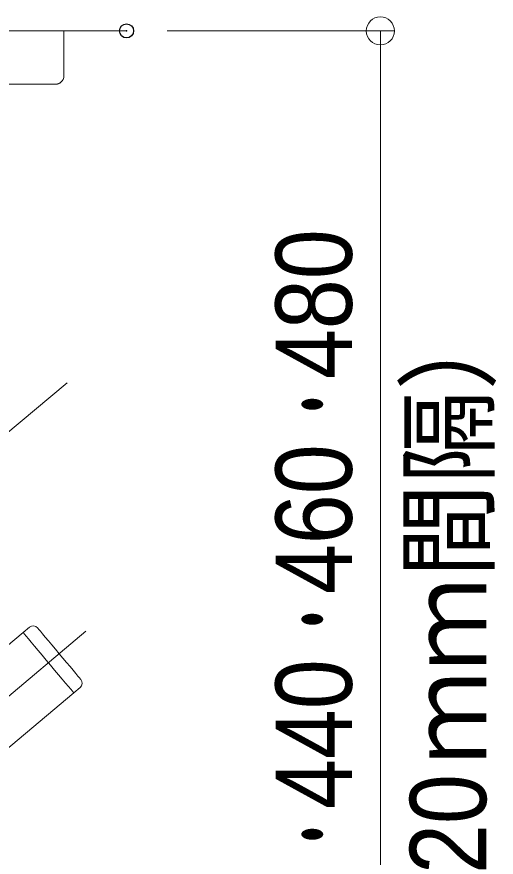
# Model space of a CAD drawing. Units: millimetres, scale not verified. Extents: x -2000 to 2000, y -1385 to 1385.
# Drawn here: x -604.9 to -434.5, y 785.5 to 1084.4 of the extents above; entities that cross this region are included whole.
import ezdxf
from ezdxf.enums import TextEntityAlignment as Align

# ---------------------------------------------------------------- set-up
doc = ezdxf.new("R2010")
doc.units = ezdxf.units.MM
doc.header["$LTSCALE"] = 10
doc.header["$PDMODE"] = 32
doc.header["$PDSIZE"] = 5
doc.linetypes.add('CHAIN2', pattern=[12, 9, -1, 1, -1])
for name, color, linetype, lineweight in [('0-0_肘かけカバー可動部', 1, 'Continuous', 9), ('0-1_green_continue', 4, 'Continuous', 9), ('0-2_09寸法A', 3, 'Continuous', 9), ('0-3_0', 7, 'Continuous', 9), ('0-B_金台', 3, 'Continuous', 9), ('0-C_Center', 1, 'CHAIN2', 9), ('0-E_フレーム', 2, 'Continuous', 9)]:
    doc.layers.add(name, color=color, linetype=linetype, lineweight=lineweight)
doc.layers.add('0-4_Defpoints', color=7, linetype='Continuous')
doc.styles.add('ＭＳ Ｐゴシック', font='')
doc.styles.get('ＭＳ Ｐゴシック').set_extended_font_data('MS PGothic')

# ---------------------------------------------------------------- blocks, each defined once
blk = doc.blocks.new('_ORIGIN')
at = {"layer": '0-3_0', "color": 3}
blk.add_line((0, 0), (-10, 0), dxfattribs=at)
blk.add_circle((0, 0), 5, dxfattribs=at)

msp = doc.modelspace()

# ---------------------------------------------------------------- linework, layer by layer
at = {"layer": '0-0_肘かけカバー可動部'}
for p, q in [((-697.12, 1079.36), (-588.12, 1079.36)), ((-598.17, 1079.34), (-687.17, 1079.34)), ((-588.12, 1063.38), (-588.12, 1079.38))]:
    msp.add_line(p, q, dxfattribs=at)
for points in [[(-590.07, 1060.58), (-590.05, 1060.59), (-590.03, 1060.59), (-590.01, 1060.6), (-590, 1060.61), (-589.98, 1060.62), (-589.96, 1060.63), (-589.94, 1060.64), (-589.92, 1060.64), (-589.9, 1060.65), (-589.88, 1060.66), (-589.87, 1060.67), (-589.85, 1060.68), (-589.83, 1060.69), (-589.81, 1060.69), (-589.79, 1060.7), (-589.77, 1060.71), (-589.75, 1060.72), (-589.74, 1060.73), (-589.72, 1060.74), (-589.7, 1060.75), (-589.68, 1060.76), (-589.66, 1060.77), (-589.65, 1060.78), (-589.63, 1060.79), (-589.61, 1060.8), (-589.59, 1060.81), (-589.57, 1060.82), (-589.56, 1060.83), (-589.54, 1060.84), (-589.52, 1060.85), (-589.5, 1060.86), (-589.49, 1060.87), (-589.47, 1060.88), (-589.45, 1060.89), (-589.44, 1060.9), (-589.42, 1060.91), (-589.4, 1060.92), (-589.39, 1060.93), (-589.37, 1060.95)], [(-589.37, 1060.95), (-589.35, 1060.96), (-589.34, 1060.97), (-589.32, 1060.98), (-589.3, 1061), (-589.29, 1061.01), (-589.27, 1061.02), (-589.26, 1061.03), (-589.24, 1061.05), (-589.22, 1061.06), (-589.21, 1061.07), (-589.19, 1061.08)], [(-595.54, 1060.36), (-596.79, 1060.35), (-598.15, 1060.35), (-687.15, 1060.36)], [(-595.55, 1060.36), (-595.49, 1060.36), (-595.43, 1060.36), (-595.37, 1060.36), (-595.31, 1060.36), (-595.25, 1060.36), (-595.19, 1060.36), (-595.13, 1060.36), (-595.07, 1060.36), (-595.01, 1060.36), (-594.95, 1060.36), (-594.9, 1060.36), (-594.84, 1060.36), (-594.78, 1060.36), (-594.72, 1060.36), (-594.67, 1060.36), (-594.61, 1060.36), (-594.55, 1060.36), (-594.5, 1060.36), (-594.44, 1060.36), (-594.39, 1060.36), (-594.33, 1060.36), (-594.28, 1060.36), (-594.23, 1060.36), (-594.17, 1060.36), (-594.12, 1060.36), (-594.07, 1060.36), (-594.01, 1060.36), (-593.96, 1060.36), (-593.91, 1060.36), (-593.86, 1060.36), (-593.81, 1060.36), (-593.76, 1060.36), (-593.71, 1060.36), (-593.66, 1060.36), (-593.61, 1060.36), (-593.56, 1060.36), (-593.51, 1060.36), (-593.47, 1060.36), (-593.42, 1060.36)], [(-593.42, 1060.36), (-593.37, 1060.36), (-593.32, 1060.36), (-593.28, 1060.36), (-593.23, 1060.36), (-593.18, 1060.36), (-593.14, 1060.36), (-593.09, 1060.36), (-593.05, 1060.36), (-593.01, 1060.36), (-592.96, 1060.36), (-592.92, 1060.36), (-592.88, 1060.36), (-592.83, 1060.36), (-592.79, 1060.36), (-592.75, 1060.36), (-592.71, 1060.36), (-592.67, 1060.36), (-592.63, 1060.36), (-592.59, 1060.36), (-592.55, 1060.37), (-592.51, 1060.37), (-592.47, 1060.37), (-592.43, 1060.37), (-592.39, 1060.37), (-592.36, 1060.37), (-592.32, 1060.37), (-592.28, 1060.37), (-592.25, 1060.37), (-592.21, 1060.37), (-592.18, 1060.37), (-592.14, 1060.37), (-592.11, 1060.37), (-592.08, 1060.37), (-592.04, 1060.37), (-592.01, 1060.37), (-591.98, 1060.37), (-591.95, 1060.37), (-591.92, 1060.37), (-591.89, 1060.37)], [(-591.89, 1060.37), (-591.86, 1060.37), (-591.83, 1060.37), (-591.8, 1060.37), (-591.77, 1060.37), (-591.74, 1060.37), (-591.72, 1060.37), (-591.69, 1060.37), (-591.66, 1060.37), (-591.64, 1060.37), (-591.61, 1060.37), (-591.59, 1060.37), (-591.56, 1060.37), (-591.54, 1060.37), (-591.52, 1060.37), (-591.5, 1060.37), (-591.47, 1060.37), (-591.45, 1060.37), (-591.43, 1060.37), (-591.41, 1060.37), (-591.39, 1060.37), (-591.37, 1060.37), (-591.35, 1060.37), (-591.33, 1060.37), (-591.31, 1060.38), (-591.3, 1060.38), (-591.28, 1060.38), (-591.26, 1060.38), (-591.24, 1060.38), (-591.23, 1060.38), (-591.21, 1060.38), (-591.2, 1060.38), (-591.18, 1060.38), (-591.17, 1060.38), (-591.15, 1060.38), (-591.14, 1060.38), (-591.12, 1060.38), (-591.11, 1060.38), (-591.1, 1060.38), (-591.08, 1060.38)], [(-591.08, 1060.38), (-591.07, 1060.38), (-591.05, 1060.38), (-591.03, 1060.38), (-591.02, 1060.38), (-591, 1060.38), (-590.97, 1060.38), (-590.95, 1060.39), (-590.92, 1060.39), (-590.88, 1060.39), (-590.84, 1060.39), (-590.79, 1060.4), (-590.74, 1060.41), (-590.68, 1060.42), (-590.62, 1060.43), (-590.56, 1060.44), (-590.5, 1060.45), (-590.43, 1060.46), (-590.37, 1060.47), (-590.31, 1060.49), (-590.25, 1060.5), (-590.19, 1060.52), (-590.13, 1060.55), (-590.07, 1060.58)]]:
    msp.add_lwpolyline(points, dxfattribs=at)
for centre, radius, start, end in [((-595.67, 1719.2), 639.86, 269.77635, 270.67604), ((-591.12, 1063.38), 3, 291.0557, 310.0003), ((-591.12, 1063.38), 3, 310, 0.0006)]:
    msp.add_arc(centre, radius, start, end, dxfattribs=at)
at = {"layer": '0-1_green_continue'}
msp.add_line((-565.84, 1079.36), (-1955.39, 1079.36), dxfattribs=at)
at = {"layer": '0-2_09寸法A'}
msp.add_line((-475.64, 1069.36), (-475.64, 664.37), dxfattribs=at)
at = {"layer": '0-4_Defpoints'}
msp.add_point((-565.84, 1079.36), dxfattribs=at)
at = {"layer": '0-B_金台'}
msp.add_line((-551.42, 1079.36), (-470.64, 1079.36), dxfattribs=at)
at = {"layer": '0-C_Center'}
for p, q in [((-885.26, 703.97), (-587, 954.23)), ((-580.28, 865.88), (-768.28, 708.13))]:
    msp.add_line(p, q, dxfattribs=at)
at = {"layer": '0-E_フレーム'}
for p, q in [((-600.33, 867.34), (-602.63, 865.41)), ((-602.63, 865.41), (-617.69, 852.77)), ((-582.33, 845.89), (-584.63, 843.96)), ((-584.63, 843.96), (-620.27, 814.06))]:
    msp.add_line(p, q, dxfattribs=at)
for points in [[(-597.51, 867.09), (-597.39, 866.95), (-597.04, 866.54), (-596.48, 865.86), (-595.71, 864.94), (-594.75, 863.81), (-593.65, 862.49), (-592.43, 861.04), (-591.14, 859.49), (-589.8, 857.9), (-588.46, 856.3), (-587.16, 854.75), (-585.94, 853.3), (-584.84, 851.99), (-583.89, 850.86), (-583.12, 849.94), (-582.55, 849.26), (-582.2, 848.85), (-582.08, 848.71)], [(-602.63, 865.41), (-602.5, 865.26), (-602.14, 864.83), (-601.54, 864.12), (-600.73, 863.15), (-599.72, 861.95), (-598.55, 860.55), (-597.24, 858.99), (-595.84, 857.32), (-594.37, 855.57), (-592.88, 853.8), (-591.42, 852.05), (-590.01, 850.38), (-588.7, 848.82), (-587.53, 847.42), (-586.53, 846.22), (-585.71, 845.25), (-585.12, 844.54), (-584.75, 844.11), (-584.63, 843.96)], [(-584.63, 843.96), (-584.75, 844.11), (-585.12, 844.54), (-585.71, 845.25), (-586.53, 846.22), (-587.53, 847.42), (-588.7, 848.82), (-590.01, 850.38), (-591.42, 852.05), (-592.88, 853.8), (-594.37, 855.57), (-595.84, 857.32), (-597.24, 858.99), (-598.55, 860.55), (-599.72, 861.95), (-600.73, 863.15), (-601.54, 864.12), (-602.14, 864.83), (-602.5, 865.26), (-602.63, 865.41)]]:
    msp.add_lwpolyline(points, dxfattribs=at)
for centre, start, end in [((-599.04, 865.81), 40, 130), ((-583.62, 847.42), 310, 40)]:
    msp.add_arc(centre, 2, start, end, dxfattribs=at)

# ---------------------------------------------------------------- block references
at = {"layer": '0-2_09寸法A', "rotation": 90}
msp.add_blockref('_ORIGIN', (-475.64, 1079.36), dxfattribs=at)

# ---------------------------------------------------------------- texts
at = {"layer": '0-2_09寸法A', "color": 1, "style": 'ＭＳ Ｐゴシック'}
for s, height, width, p in [('480', 27.13, 0.9, (-477.64, 955.52)), ('ｍｍ間隔）', 27.11, 0.9, (-429.89, 818.41)), ('・', 27.13, 0.5, (-477.64, 937.34)), ('460', 27.13, 0.9, (-477.64, 879.07)), ('・', 27.13, 0.5, (-477.64, 860.89)), ('440', 27.13, 0.9, (-477.64, 802.62)), ('20', 27.13, 0.9, (-429.89, 779.56)), ('・', 27.13, 0.5, (-477.64, 784.44))]:
    msp.add_text(s, height=height, rotation=90, dxfattribs=dict(at, width=width)).set_placement(p, align=Align.BOTTOM_LEFT)

doc.saveas('drawing.dxf')
